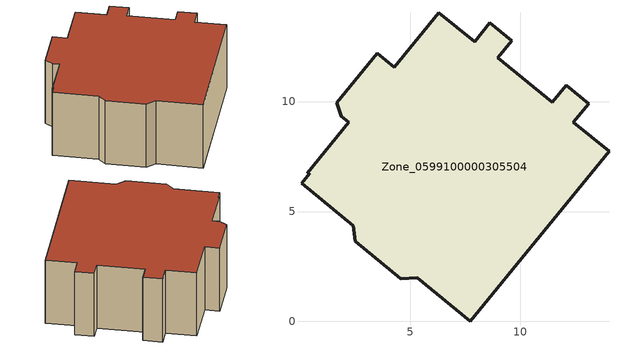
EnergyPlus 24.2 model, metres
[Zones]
Zone_0599100000305504
 floor ground (C_G): 11.46,9.97 12.09,10.74 13.11,9.91 12.42,9.06 14.04,7.73 7.73,0 5.32,1.98 4.58,1.95 2.49,3.65 2.42,4.36 0.06,6.29 0.42,6.75 0.33,6.74 2.21,9.05 1.87,9.32 1.65,9.94 3.5,12.2 4.27,11.56 6.3,14.05 7.93,12.73 8.62,13.58 9.62,12.76 8.99,11.99 z0
 wall outside (C_F): 2.49,3.65 4.58,1.95 5.32,1.98 7.73,0 14.04,7.73 12.42,9.06 13.11,9.91 12.09,10.74 11.46,9.97 8.99,11.99 9.62,12.76 8.62,13.58 7.93,12.73 6.3,14.05 4.27,11.56 3.5,12.2 1.65,9.94 1.87,9.32 2.21,9.05 0.33,6.74 0.42,6.75 0.06,6.29 2.42,4.36 2.49,3.65 z0:4.83
 roof outside (C_R): 0.33,6.74 0.42,6.75 0.06,6.29 2.42,4.36 2.49,3.65 4.58,1.95 5.32,1.98 7.73,0 14.04,7.73 12.42,9.06 13.11,9.91 12.09,10.74 11.46,9.97 8.99,11.99 9.62,12.76 8.62,13.58 7.93,12.73 6.3,14.05 4.27,11.56 3.5,12.2 1.65,9.94 1.87,9.32 2.21,9.05 z4.83
[BUILDING]
Pand.0599100000305504: North Axis=0; Terrain=City; Loads Convergence Tolerance Value=0.04; Temperature Convergence Tolerance Value=0.4; Solar Distribution=FullExterior; Maximum Number of Warmup Days=25; Minimum Number of Warmup Days=1
[Site:Location]
Rotterdam.The.Hague.AP_ZH_NLD Design_Conditions: Latitude=51.96; Longitude=4.45; Time Zone=1; Elevation=-4.5
[SITE:GROUNDTEMPERATURE:BUILDINGSURFACE]
18, 18, 18, 18, 18, 18, 18, 18, 18, 18, 18, 18
[MATERIAL] Thermal Absorptance=0.9; Solar Absorptance=0.7; Visible Absorptance=0.7
Name | Roughness | Thickness | Conductivity | Density | Specific Heat
G.D.1965 | MediumSmooth | 0.15 | 1 | 540 | 1210
F.D.1965 | Rough | 0.3 | 0.857143 | 1920 | 840
R.D.1965 | MediumRough | 0.2 | 0.08 | 1500 | 1000
[CONSTRUCTION]
C_G: G.D.1965
C_F: F.D.1965
C_R: R.D.1965
[ZONE]
Zone_0599100000305504: Type=1; Multiplier=1; Ceiling Height=Autocalculate; Volume=Autocalculate; Floor Area=autocalculate; Part of Total Floor Area=Yes
[ZONEINFILTRATION:DESIGNFLOWRATE]
Infil_Zone_0599100000305504: Zone or ZoneList or Space or SpaceList=Zone_0599100000305504; Schedule=AlwaysOn; Design Flow Rate Calculation Method=Flow/Area; Flow Rate per Floor Area=0.0042; Constant Term Coefficient=1; Temperature Term Coefficient=0; Velocity Term Coefficient=0; Velocity Squared Term Coefficient=0
[HVACTEMPLATE:ZONE:IDEALLOADSAIRSYSTEM]
Zone_0599100000305504: Maximum Heating Supply Air Temperature=50; Minimum Cooling Supply Air Temperature=13; Maximum Heating Supply Air Humidity Ratio=0.0156; Minimum Cooling Supply Air Humidity Ratio=0.0077; Heating Limit=NoLimit; Cooling Limit=NoLimit; Dehumidification Control Type=ConstantSensibleHeatRatio; Cooling Sensible Heat Ratio=0.7; Dehumidification Setpoint=60; Humidification Control Type=None; Humidification Setpoint=30; Outdoor Air Method=None; Outdoor Air Flow Rate per Person=0.00944; Outdoor Air Flow Rate per Zone Floor Area=0; Outdoor Air Flow Rate per Zone=0; Demand Controlled Ventilation Type=None; Outdoor Air Economizer Type=NoEconomizer; Heat Recovery Type=None; Sensible Heat Recovery Effectiveness=0.7; Latent Heat Recovery Effectiveness=0.65
[ZONECONTROL:THERMOSTAT]
ThermostatControl_Zone_0599100000305504: Zone or ZoneList=Zone_0599100000305504; Control Type Schedule=DualSetpointControlType; Control 1=Thermostat_Zone_0599100000305504; Temperature Difference Between Cutout And Setpoint=0
[THERMOSTATSETPOINT:DUALSETPOINT]
Thermostat_Zone_0599100000305504: Heating Setpoint Temperature Schedule=HeatingSetpoint_Zone_0599100000305504; Cooling Setpoint Temperature Schedule=CoolingSetpoint_Zone_0599100000305504
[SCHEDULE:COMPACT]
HeatingSetpoint_Zone_0599100000305504: Through: 12/31, For: AllDays, Until: 24:00, 21
CoolingSetpoint_Zone_0599100000305504: Through: 12/31, For: AllDays, Until: 24:00, 24
DualSetpointControlType: Through: 12/31, For: AllDays, Until: 24:00, 4
AlwaysOn: Through: 12/31, For: AllDays, Until: 24:00, 1
